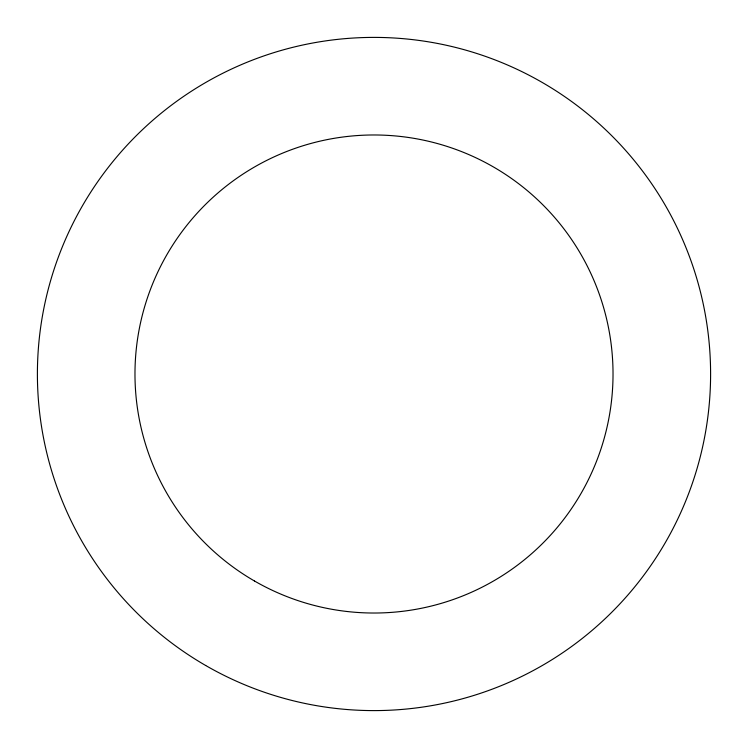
<?xml version="1.0" encoding="UTF-8"?>
<svg xmlns="http://www.w3.org/2000/svg" width="748" height="748" viewBox="0 0 748 748"><rect width="100%" height="100%" fill="white"/><g stroke="black" fill="none" stroke-linecap="round" stroke-linejoin="round"><path stroke-width="1.12" d="M205.7 665.505A336.6 336.6 0 0 0 710.6 374A336.6 336.6 0 0 0 205.7 82.495A336.6 336.6 0 0 0 205.7 665.505M254.488 581A239.023 239.023 0 0 0 613.023 374A239.023 239.023 0 0 0 254.488 167A239.023 239.023 0 0 0 254.488 581"/></g></svg>
